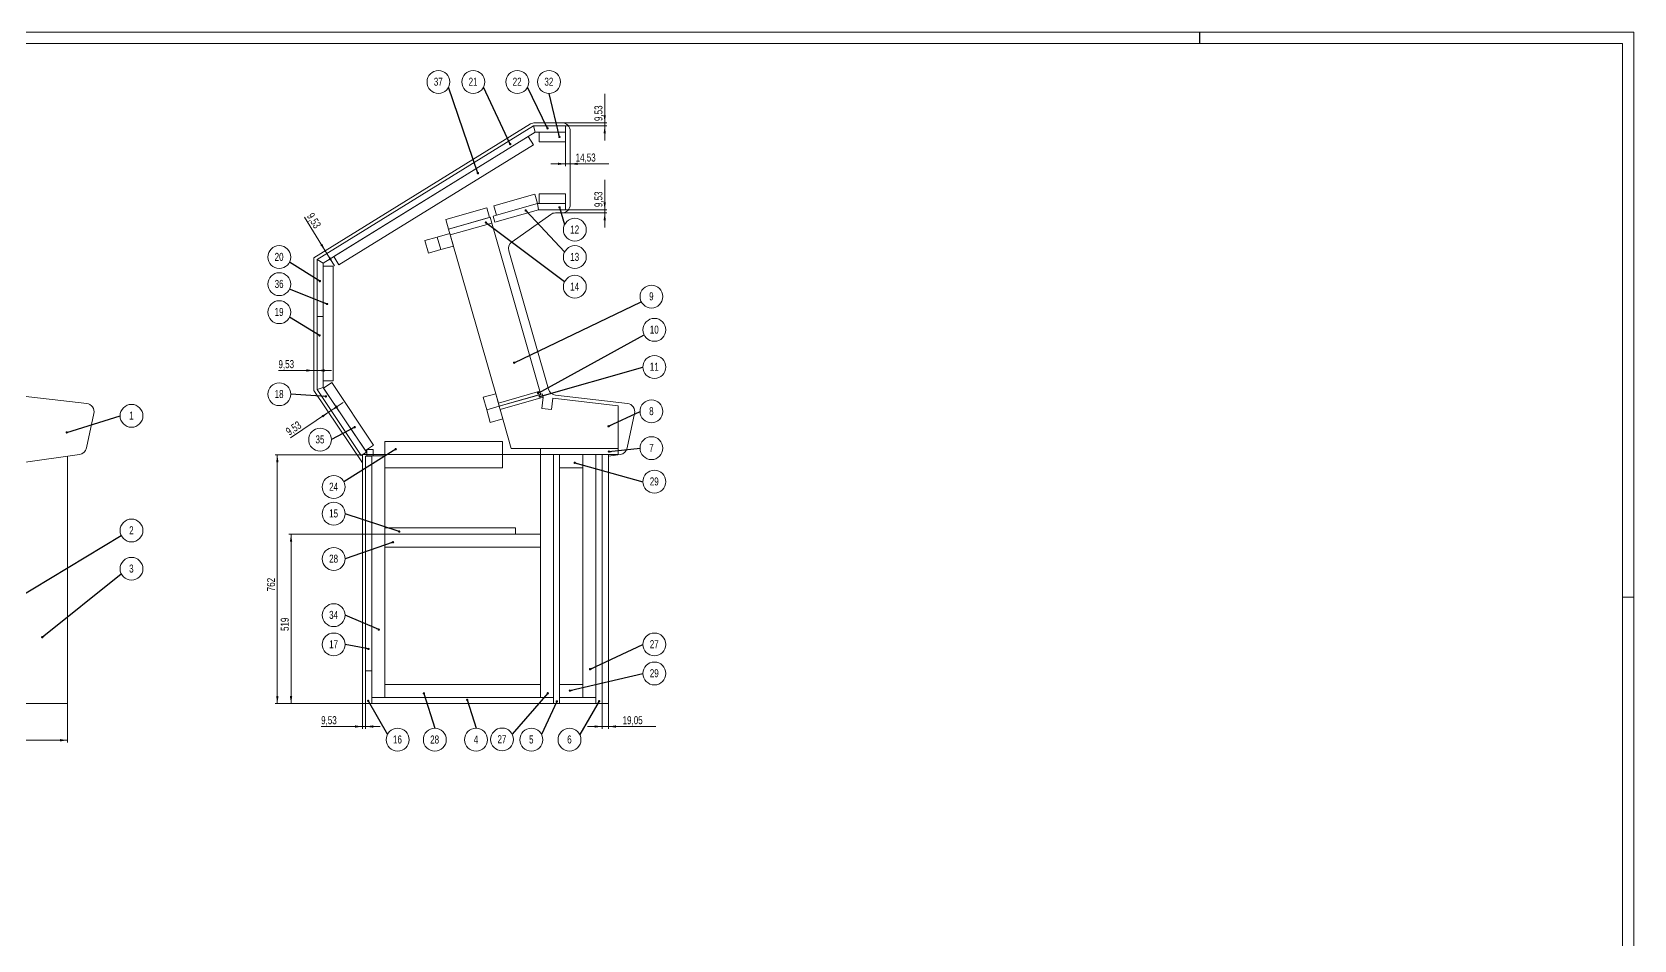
# Model space of a CAD drawing. Header units: millimetres. Extents: x 0 to 8323, y 0 to 5887.
# Drawn here: x 3419 to 8323, y 3108 to 5887 of the extents above; entities that cross this region are included whole.
import ezdxf

# ---------------------------------------------------------------- set-up
doc = ezdxf.new("R2010")
doc.units = ezdxf.units.MM
doc.header["$LTSCALE"] = 7
doc.layers.add('MC_BEM', color=92, linetype='Continuous', lineweight=15)
doc.layers.add('RAHMEN', color=7, linetype='Continuous')
doc.layers.add('SLD-0', color=7, linetype='Continuous')
doc.styles.add('SLDTEXTSTYLE1', font='TXT', dxfattribs={"width": 0.75})
doc.dimstyles.new('SLDDIMSTYLE0', dxfattribs={"dimtxt": 0, "dimasz": 7.112, "dimexe": 0, "dimexo": 0.0625, "dimgap": 0, "dimtad": 0, "dimtih": 1, "dimtoh": 1, "dimdec": 0, "dimrnd": 1e-09, "dimzin": 0, "dimdsep": 46, "dimtxsty": 'Standard', "dimblk1": 'DOT', "dimblk2": 'DOT', "dimsah": 1, "dimcen": 0.09, "dimadec": 0, "dimazin": 0, "dimtfac": 7.112, "dimtdec": 0, "dimtofl": 0, "dimtmove": 0, "dimatfit": 3, "dimldrblk": 'DOT', "dimfxl": 0, "dimfrac": 2, "dimtolj": 1, "dimtzin": 0, "dimarcsym": 0})
doc.dimstyles.new('SLDDIMSTYLE1', dxfattribs={"dimtxt": 24.5, "dimasz": 23.114, "dimexe": 0, "dimexo": 0.0625, "dimgap": 6.125, "dimtad": 1, "dimrnd": 1e-09, "dimzin": 12, "dimdsep": 46, "dimtxsty": 'SLDTEXTSTYLE1', "dimsah": 1, "dimcen": 0.09, "dimadec": 0, "dimazin": 3, "dimtfac": 1, "dimtofl": 0, "dimtmove": 0, "dimatfit": 3, "dimfxl": 0, "dimfrac": 2, "dimtolj": 1, "dimtzin": 12, "dimarcsym": 0})
doc.dimstyles.new('SLDDIMSTYLE3', dxfattribs={"dimtxt": 24.5, "dimasz": 23.114, "dimexe": 0, "dimexo": 0.0625, "dimgap": 6.125, "dimtad": 1, "dimrnd": 1e-09, "dimzin": 12, "dimdsep": 46, "dimtxsty": 'SLDTEXTSTYLE1', "dimsah": 1, "dimcen": 0.09, "dimadec": 0, "dimazin": 3, "dimtfac": 1, "dimtmove": 0, "dimatfit": 0, "dimfxl": 0, "dimfrac": 2, "dimtolj": 1, "dimtzin": 12, "dimarcsym": 0})

# ---------------------------------------------------------------- blocks, each defined once
blk = doc.blocks.new('*D62')
at = {"layer": 'MC_BEM'}
for p, q in [((2775.7, 3831.6), (2775.7, 3712.6)), ((3528.2, 3831.6), (3528.2, 3712.6)), ((2775.7, 3719.6), (3528.2, 3719.6))]:
    blk.add_line(p, q, dxfattribs=at)
for points in [[(2775.7, 3719.6), (2798.8, 3716.1), (2798.8, 3723.2)], [(3528.2, 3719.6), (3505.1, 3723.2), (3505.1, 3716.1)]]:
    blk.add_solid(points, dxfattribs=at)
at = {"layer": 'MC_BEM', "insert": (3092.2, 3751.2, -18.8), "char_height": 24.5, "attachment_point": 1, "style": 'SLDTEXTSTYLE1'}
blk.add_mtext('752,48', dxfattribs=at)
blk = doc.blocks.new('SW_NOTE_56')
at = {"layer": 'MC_BEM', "color": 0}
blk.add_circle((31.3, 15.7), 35, dxfattribs=at)
at = {"layer": 'MC_BEM', "color": 0, "insert": (31, 28.7), "char_height": 24.5, "attachment_point": 2, "style": 'SLDTEXTSTYLE1'}
blk.add_mtext('2', dxfattribs=at)
blk = doc.blocks.new('_DOT')
at = {"color": 0, "linetype": 'ByBlock', "lineweight": -2}
blk.add_line((-0.5, 0), (-1, 0), dxfattribs=at)
at = {"color": 0, "linetype": 'ByBlock', "const_width": 0.5}
blk.add_lwpolyline([(-0.25, 0, 1), (0.25, 0, 1)], format="xyb", close=True, dxfattribs=at)
blk = doc.blocks.new('SW_NOTE_57')
at = {"layer": 'MC_BEM', "color": 0}
blk.add_circle((31.3, 15.7), 35, dxfattribs=at)
at = {"layer": 'MC_BEM', "color": 0, "insert": (31, 28.7), "char_height": 24.5, "attachment_point": 2, "style": 'SLDTEXTSTYLE1'}
blk.add_mtext('3', dxfattribs=at)
blk = doc.blocks.new('SW_NOTE_58')
at = {"layer": 'MC_BEM', "color": 0}
blk.add_circle((35, 0), 35, dxfattribs=at)
at = {"layer": 'MC_BEM', "color": 0, "insert": (34.8, 13), "char_height": 24.5, "attachment_point": 2, "style": 'SLDTEXTSTYLE1'}
blk.add_mtext('1', dxfattribs=at)
blk = doc.blocks.new('*D91')
at = {"layer": 'MC_BEM'}
for p, q in [((4431, 4593.6), (4163.1, 4593.6)), ((4170.1, 4593.6), (4170.1, 3831.6)), ((4431, 3831.6), (4163.1, 3831.6))]:
    blk.add_line(p, q, dxfattribs=at)
for points in [[(4170.1, 4593.6), (4166.6, 4570.5), (4173.7, 4570.5)], [(4170.1, 3831.6), (4173.7, 3854.8), (4166.6, 3854.8)]]:
    blk.add_solid(points, dxfattribs=at)
at = {"layer": 'MC_BEM', "insert": (4138.5, 4175.5, -18.8), "char_height": 24.5, "attachment_point": 1, "rotation": 90, "style": 'SLDTEXTSTYLE1'}
blk.add_mtext('762', dxfattribs=at)
blk = doc.blocks.new('*D92')
at = {"layer": 'MC_BEM'}
for p, q in [((4431, 3831.6), (4431, 3754.6)), ((4440.5, 3831.6), (4440.5, 3754.6)), ((4431, 3761.6), (4304.2, 3761.6)), ((4431, 3761.6), (4440.5, 3761.6)), ((4440.5, 3761.6), (4485, 3761.6))]:
    blk.add_line(p, q, dxfattribs=at)
for points in [[(4431, 3761.6), (4407.9, 3765.2), (4407.9, 3758.1)], [(4440.5, 3761.6), (4463.6, 3758.1), (4463.6, 3765.2)]]:
    blk.add_solid(points, dxfattribs=at)
at = {"layer": 'MC_BEM', "insert": (4304.2, 3793.2, -18.8), "char_height": 24.5, "attachment_point": 1, "style": 'SLDTEXTSTYLE1'}
blk.add_mtext('9,53', dxfattribs=at)
blk = doc.blocks.new('*D93')
at = {"layer": 'MC_BEM'}
for p, q in [((4327.1, 4723.3), (4210.5, 4645.2)), ((4327.1, 4723.3), (4335, 4728.6)), ((4335, 4728.6), (4371.9, 4753.4))]:
    blk.add_line(p, q, dxfattribs=at)
for points in [[(4327.1, 4723.3), (4305.9, 4713.4), (4309.9, 4707.5)], [(4335, 4728.6), (4356.2, 4738.5), (4352.2, 4744.5)]]:
    blk.add_solid(points, dxfattribs=at)
at = {"layer": 'MC_BEM', "insert": (4192.9, 4671.4, -18.8), "char_height": 24.5, "attachment_point": 1, "rotation": 33.8208, "style": 'SLDTEXTSTYLE1'}
blk.add_mtext('9,53', dxfattribs=at)
blk = doc.blocks.new('*D94')
at = {"layer": 'MC_BEM'}
for p, q in [((4282.1, 4851.3), (4173.6, 4851.3)), ((4282.1, 4851.3), (4291.6, 4851.3)), ((4291.6, 4851.3), (4336.1, 4851.3))]:
    blk.add_line(p, q, dxfattribs=at)
for points in [[(4282.1, 4851.3), (4259, 4854.8), (4259, 4847.7)], [(4291.6, 4851.3), (4314.7, 4847.7), (4314.7, 4854.8)]]:
    blk.add_solid(points, dxfattribs=at)
at = {"layer": 'MC_BEM', "insert": (4173.6, 4882.9, -18.8), "char_height": 24.5, "attachment_point": 1, "style": 'SLDTEXTSTYLE1'}
blk.add_mtext('9,53', dxfattribs=at)
blk = doc.blocks.new('*D95')
at = {"layer": 'MC_BEM'}
for p, q in [((4316.9, 5217.4), (4253.4, 5320.3)), ((4321.9, 5209.3), (4316.9, 5217.4)), ((4321.9, 5209.3), (4345.3, 5171.5))]:
    blk.add_line(p, q, dxfattribs=at)
for points in [[(4316.9, 5217.4), (4307.8, 5239), (4301.7, 5235.2)], [(4321.9, 5209.3), (4331, 5187.8), (4337.1, 5191.5)]]:
    blk.add_solid(points, dxfattribs=at)
at = {"layer": 'MC_BEM', "insert": (4280.3, 5336.9, -18.8), "char_height": 24.5, "attachment_point": 1, "rotation": 301.6985, "style": 'SLDTEXTSTYLE1'}
blk.add_mtext('9,53', dxfattribs=at)
blk = doc.blocks.new('*D96')
at = {"layer": 'MC_BEM'}
for p, q in [((5172.3, 5609.5), (5172.3, 5697.9)), ((5041.2, 5609.5), (5179.3, 5609.5)), ((5052.1, 5599.9), (5179.3, 5599.9)), ((5172.3, 5599.9), (5172.3, 5609.5)), ((5172.3, 5599.9), (5172.3, 5555.5))]:
    blk.add_line(p, q, dxfattribs=at)
for points in [[(5172.3, 5609.5), (5175.9, 5632.6), (5168.8, 5632.6)], [(5172.3, 5599.9), (5168.8, 5576.8), (5175.9, 5576.8)]]:
    blk.add_solid(points, dxfattribs=at)
at = {"layer": 'MC_BEM', "insert": (5140.8, 5614.6, -18.8), "char_height": 24.5, "attachment_point": 1, "rotation": 90, "style": 'SLDTEXTSTYLE1'}
blk.add_mtext('9,53', dxfattribs=at)
blk = doc.blocks.new('*D97')
at = {"layer": 'MC_BEM'}
for p, q in [((5052.1, 5580.9), (5052.1, 5476.6)), ((5052.1, 5483.6), (5007.7, 5483.6)), ((5052.1, 5483.6), (5066.6, 5483.6)), ((5066.6, 5483.6), (5184.5, 5483.6))]:
    blk.add_line(p, q, dxfattribs=at)
for points in [[(5052.1, 5483.6), (5029, 5487.2), (5029, 5480.1)], [(5066.6, 5483.6), (5089.8, 5480.1), (5089.8, 5487.2)]]:
    blk.add_solid(points, dxfattribs=at)
at = {"layer": 'MC_BEM', "insert": (5083.2, 5515.2, -18.8), "char_height": 24.5, "attachment_point": 1, "style": 'SLDTEXTSTYLE1'}
blk.add_mtext('14,53', dxfattribs=at)
blk = doc.blocks.new('*D98')
at = {"layer": 'MC_BEM'}
for p, q in [((5172.3, 5342.9), (5172.3, 5434.4)), ((5041.2, 5333.4), (5179.3, 5333.4)), ((5052.1, 5342.9), (5179.3, 5342.9)), ((5172.3, 5342.9), (5172.3, 5333.4)), ((5172.3, 5333.4), (5172.3, 5289))]:
    blk.add_line(p, q, dxfattribs=at)
for points in [[(5172.3, 5342.9), (5175.9, 5366.1), (5168.8, 5366.1)], [(5172.3, 5333.4), (5168.8, 5310.3), (5175.9, 5310.3)]]:
    blk.add_solid(points, dxfattribs=at)
at = {"layer": 'MC_BEM', "insert": (5140.8, 5351.2, -18.8), "char_height": 24.5, "attachment_point": 1, "rotation": 90, "style": 'SLDTEXTSTYLE1'}
blk.add_mtext('9,53', dxfattribs=at)
blk = doc.blocks.new('*D99')
at = {"layer": 'MC_BEM'}
for p, q in [((4499.5, 4350.6), (4205.1, 4350.6)), ((4212.1, 4350.6), (4212.1, 3831.6)), ((4431, 3831.6), (4205.1, 3831.6))]:
    blk.add_line(p, q, dxfattribs=at)
for points in [[(4212.1, 4350.6), (4208.6, 4327.5), (4215.7, 4327.5)], [(4212.1, 3831.6), (4215.7, 3854.8), (4208.6, 3854.8)]]:
    blk.add_solid(points, dxfattribs=at)
at = {"layer": 'MC_BEM', "insert": (4180.5, 4054, -18.8), "char_height": 24.5, "attachment_point": 1, "rotation": 90, "style": 'SLDTEXTSTYLE1'}
blk.add_mtext('519', dxfattribs=at)
blk = doc.blocks.new('*D100')
at = {"layer": 'MC_BEM'}
for p, q in [((5164.4, 3831.6), (5164.4, 3754.6)), ((5183.5, 3831.6), (5183.5, 3754.6)), ((5164.4, 3761.6), (5120, 3761.6)), ((5164.4, 3761.6), (5183.5, 3761.6)), ((5183.5, 3761.6), (5328.4, 3761.6))]:
    blk.add_line(p, q, dxfattribs=at)
for points in [[(5164.4, 3761.6), (5141.3, 3765.2), (5141.3, 3758.1)], [(5183.5, 3761.6), (5206.6, 3758.1), (5206.6, 3765.2)]]:
    blk.add_solid(points, dxfattribs=at)
at = {"layer": 'MC_BEM', "insert": (5227, 3793.2, -18.8), "char_height": 24.5, "attachment_point": 1, "style": 'SLDTEXTSTYLE1'}
blk.add_mtext('19,05', dxfattribs=at)
blk = doc.blocks.new('SW_NOTE_83')
at = {"layer": 'MC_BEM', "color": 0}
blk.add_circle((0, -35), 35, dxfattribs=at)
at = {"layer": 'MC_BEM', "color": 0, "insert": (-0.2, -22.1), "char_height": 24.5, "attachment_point": 2, "style": 'SLDTEXTSTYLE1'}
blk.add_mtext('4', dxfattribs=at)
blk = doc.blocks.new('SW_NOTE_84')
at = {"layer": 'MC_BEM', "color": 0}
blk.add_circle((-31.3, -15.7), 35, dxfattribs=at)
at = {"layer": 'MC_BEM', "color": 0, "insert": (-31.5, -2.7), "char_height": 24.5, "attachment_point": 2, "style": 'SLDTEXTSTYLE1'}
blk.add_mtext('6', dxfattribs=at)
blk = doc.blocks.new('SW_NOTE_85')
at = {"layer": 'MC_BEM', "color": 0}
blk.add_circle((-31.3, -15.7), 35, dxfattribs=at)
at = {"layer": 'MC_BEM', "color": 0, "insert": (-31.5, -2.7), "char_height": 24.5, "attachment_point": 2, "style": 'SLDTEXTSTYLE1'}
blk.add_mtext('5', dxfattribs=at)
blk = doc.blocks.new('SW_NOTE_86')
at = {"layer": 'MC_BEM', "color": 0}
blk.add_circle((31.3, -15.7), 35, dxfattribs=at)
at = {"layer": 'MC_BEM', "color": 0, "insert": (30.8, -2.7), "char_height": 24.5, "attachment_point": 2, "style": 'SLDTEXTSTYLE1'}
blk.add_mtext('16', dxfattribs=at)
blk = doc.blocks.new('SW_NOTE_87')
at = {"layer": 'MC_BEM', "color": 0}
blk.add_circle((0, -35), 35, dxfattribs=at)
at = {"layer": 'MC_BEM', "color": 0, "insert": (-0.5, -22.1), "char_height": 24.5, "attachment_point": 2, "style": 'SLDTEXTSTYLE1'}
blk.add_mtext('28', dxfattribs=at)
blk = doc.blocks.new('SW_NOTE_88')
at = {"layer": 'MC_BEM', "color": 0}
blk.add_circle((-35, 0), 35, dxfattribs=at)
at = {"layer": 'MC_BEM', "color": 0, "insert": (-35.5, 13), "char_height": 24.5, "attachment_point": 2, "style": 'SLDTEXTSTYLE1'}
blk.add_mtext('34', dxfattribs=at)
blk = doc.blocks.new('SW_NOTE_89')
at = {"layer": 'MC_BEM', "color": 0}
blk.add_circle((-35, 0), 35, dxfattribs=at)
at = {"layer": 'MC_BEM', "color": 0, "insert": (-35.5, 13), "char_height": 24.5, "attachment_point": 2, "style": 'SLDTEXTSTYLE1'}
blk.add_mtext('17', dxfattribs=at)
blk = doc.blocks.new('SW_NOTE_90')
at = {"layer": 'MC_BEM', "color": 0}
blk.add_circle((-31.3, -15.7), 35, dxfattribs=at)
at = {"layer": 'MC_BEM', "color": 0, "insert": (-31.8, -2.7), "char_height": 24.5, "attachment_point": 2, "style": 'SLDTEXTSTYLE1'}
blk.add_mtext('27', dxfattribs=at)
blk = doc.blocks.new('SW_NOTE_91')
at = {"layer": 'MC_BEM', "color": 0}
blk.add_circle((35, 0), 35, dxfattribs=at)
at = {"layer": 'MC_BEM', "color": 0, "insert": (34.5, 13), "char_height": 24.5, "attachment_point": 2, "style": 'SLDTEXTSTYLE1'}
blk.add_mtext('27', dxfattribs=at)
blk = doc.blocks.new('SW_NOTE_92')
at = {"layer": 'MC_BEM', "color": 0}
blk.add_circle((35, 0), 35, dxfattribs=at)
at = {"layer": 'MC_BEM', "color": 0, "insert": (34.5, 13), "char_height": 24.5, "attachment_point": 2, "style": 'SLDTEXTSTYLE1'}
blk.add_mtext('29', dxfattribs=at)
blk = doc.blocks.new('SW_NOTE_93')
at = {"layer": 'MC_BEM', "color": 0}
blk.add_circle((-35, 0), 35, dxfattribs=at)
at = {"layer": 'MC_BEM', "color": 0, "insert": (-35.5, 13), "char_height": 24.5, "attachment_point": 2, "style": 'SLDTEXTSTYLE1'}
blk.add_mtext('28', dxfattribs=at)
blk = doc.blocks.new('SW_NOTE_94')
at = {"layer": 'MC_BEM', "color": 0}
blk.add_circle((35, 0), 35, dxfattribs=at)
at = {"layer": 'MC_BEM', "color": 0, "insert": (34.5, 13), "char_height": 24.5, "attachment_point": 2, "style": 'SLDTEXTSTYLE1'}
blk.add_mtext('29', dxfattribs=at)
blk = doc.blocks.new('SW_NOTE_95')
at = {"layer": 'MC_BEM', "color": 0}
blk.add_circle((35, 0), 35, dxfattribs=at)
at = {"layer": 'MC_BEM', "color": 0, "insert": (34.8, 13), "char_height": 24.5, "attachment_point": 2, "style": 'SLDTEXTSTYLE1'}
blk.add_mtext('7', dxfattribs=at)
blk = doc.blocks.new('SW_NOTE_96')
at = {"layer": 'MC_BEM', "color": 0}
blk.add_circle((35, 0), 35, dxfattribs=at)
at = {"layer": 'MC_BEM', "color": 0, "insert": (34.8, 13), "char_height": 24.5, "attachment_point": 2, "style": 'SLDTEXTSTYLE1'}
blk.add_mtext('8', dxfattribs=at)
blk = doc.blocks.new('SW_NOTE_97')
at = {"layer": 'MC_BEM', "color": 0}
blk.add_circle((35, 0), 35, dxfattribs=at)
at = {"layer": 'MC_BEM', "color": 0, "insert": (34.5, 13), "char_height": 24.5, "attachment_point": 2, "style": 'SLDTEXTSTYLE1'}
blk.add_mtext('11', dxfattribs=at)
blk = doc.blocks.new('SW_NOTE_98')
at = {"layer": 'MC_BEM', "color": 0}
blk.add_circle((31.3, 15.7), 35, dxfattribs=at)
at = {"layer": 'MC_BEM', "color": 0, "insert": (30.8, 28.7), "char_height": 24.5, "attachment_point": 2, "style": 'SLDTEXTSTYLE1'}
blk.add_mtext('10', dxfattribs=at)
blk = doc.blocks.new('SW_NOTE_99')
at = {"layer": 'MC_BEM', "color": 0}
blk.add_circle((31.3, 15.7), 35, dxfattribs=at)
at = {"layer": 'MC_BEM', "color": 0, "insert": (31, 28.7), "char_height": 24.5, "attachment_point": 2, "style": 'SLDTEXTSTYLE1'}
blk.add_mtext('9', dxfattribs=at)
blk = doc.blocks.new('SW_NOTE_100')
at = {"layer": 'MC_BEM', "color": 0}
blk.add_circle((31.3, -15.7), 35, dxfattribs=at)
at = {"layer": 'MC_BEM', "color": 0, "insert": (30.8, -2.7), "char_height": 24.5, "attachment_point": 2, "style": 'SLDTEXTSTYLE1'}
blk.add_mtext('14', dxfattribs=at)
blk = doc.blocks.new('SW_NOTE_101')
at = {"layer": 'MC_BEM', "color": 0}
blk.add_circle((31.3, -15.7), 35, dxfattribs=at)
at = {"layer": 'MC_BEM', "color": 0, "insert": (30.8, -2.7), "char_height": 24.5, "attachment_point": 2, "style": 'SLDTEXTSTYLE1'}
blk.add_mtext('13', dxfattribs=at)
blk = doc.blocks.new('SW_NOTE_102')
at = {"layer": 'MC_BEM', "color": 0}
blk.add_circle((31.3, -15.7), 35, dxfattribs=at)
at = {"layer": 'MC_BEM', "color": 0, "insert": (30.8, -2.7), "char_height": 24.5, "attachment_point": 2, "style": 'SLDTEXTSTYLE1'}
blk.add_mtext('12', dxfattribs=at)
blk = doc.blocks.new('SW_NOTE_103')
at = {"layer": 'MC_BEM', "color": 0}
blk.add_circle((-35, 0), 35, dxfattribs=at)
at = {"layer": 'MC_BEM', "color": 0, "insert": (-35.5, 13), "char_height": 24.5, "attachment_point": 2, "style": 'SLDTEXTSTYLE1'}
blk.add_mtext('15', dxfattribs=at)
blk = doc.blocks.new('SW_NOTE_104')
at = {"layer": 'MC_BEM', "color": 0}
blk.add_circle((-31.3, -15.7), 35, dxfattribs=at)
at = {"layer": 'MC_BEM', "color": 0, "insert": (-31.8, -2.7), "char_height": 24.5, "attachment_point": 2, "style": 'SLDTEXTSTYLE1'}
blk.add_mtext('24', dxfattribs=at)
blk = doc.blocks.new('SW_NOTE_105')
at = {"layer": 'MC_BEM', "color": 0}
blk.add_circle((-31.3, 15.7), 35, dxfattribs=at)
at = {"layer": 'MC_BEM', "color": 0, "insert": (-31.8, 28.7), "char_height": 24.5, "attachment_point": 2, "style": 'SLDTEXTSTYLE1'}
blk.add_mtext('22', dxfattribs=at)
blk = doc.blocks.new('SW_NOTE_106')
at = {"layer": 'MC_BEM', "color": 0}
blk.add_circle((-31.3, 15.7), 35, dxfattribs=at)
at = {"layer": 'MC_BEM', "color": 0, "insert": (-31.8, 28.7), "char_height": 24.5, "attachment_point": 2, "style": 'SLDTEXTSTYLE1'}
blk.add_mtext('21', dxfattribs=at)
blk = doc.blocks.new('SW_NOTE_107')
at = {"layer": 'MC_BEM', "color": 0}
blk.add_circle((-31.3, 15.7), 35, dxfattribs=at)
at = {"layer": 'MC_BEM', "color": 0, "insert": (-31.8, 28.7), "char_height": 24.5, "attachment_point": 2, "style": 'SLDTEXTSTYLE1'}
blk.add_mtext('20', dxfattribs=at)
blk = doc.blocks.new('SW_NOTE_108')
at = {"layer": 'MC_BEM', "color": 0}
blk.add_circle((-31.3, 15.7), 35, dxfattribs=at)
at = {"layer": 'MC_BEM', "color": 0, "insert": (-31.8, 28.7), "char_height": 24.5, "attachment_point": 2, "style": 'SLDTEXTSTYLE1'}
blk.add_mtext('19', dxfattribs=at)
blk = doc.blocks.new('SW_NOTE_109')
at = {"layer": 'MC_BEM', "color": 0}
blk.add_circle((-35, 0), 35, dxfattribs=at)
at = {"layer": 'MC_BEM', "color": 0, "insert": (-35.5, 13), "char_height": 24.5, "attachment_point": 2, "style": 'SLDTEXTSTYLE1'}
blk.add_mtext('18', dxfattribs=at)
blk = doc.blocks.new('SW_NOTE_110')
at = {"layer": 'MC_BEM', "color": 0}
blk.add_circle((0, 35), 35, dxfattribs=at)
at = {"layer": 'MC_BEM', "color": 0, "insert": (-0.5, 48), "char_height": 24.5, "attachment_point": 2, "style": 'SLDTEXTSTYLE1'}
blk.add_mtext('32', dxfattribs=at)
blk = doc.blocks.new('SW_NOTE_111')
at = {"layer": 'MC_BEM', "color": 0}
blk.add_circle((-31.3, 15.7), 35, dxfattribs=at)
at = {"layer": 'MC_BEM', "color": 0, "insert": (-31.8, 28.7), "char_height": 24.5, "attachment_point": 2, "style": 'SLDTEXTSTYLE1'}
blk.add_mtext('37', dxfattribs=at)
blk = doc.blocks.new('SW_NOTE_112')
at = {"layer": 'MC_BEM', "color": 0}
blk.add_circle((-31.3, 15.7), 35, dxfattribs=at)
at = {"layer": 'MC_BEM', "color": 0, "insert": (-31.8, 28.7), "char_height": 24.5, "attachment_point": 2, "style": 'SLDTEXTSTYLE1'}
blk.add_mtext('36', dxfattribs=at)
blk = doc.blocks.new('SW_NOTE_113')
at = {"layer": 'MC_BEM', "color": 0}
blk.add_circle((-35, 0), 35, dxfattribs=at)
at = {"layer": 'MC_BEM', "color": 0, "insert": (-35.5, 13), "char_height": 24.5, "attachment_point": 2, "style": 'SLDTEXTSTYLE1'}
blk.add_mtext('35', dxfattribs=at)

msp = doc.modelspace()

# ---------------------------------------------------------------- linework, layer by layer
at = {"color": 7, "linetype": 'Continuous', "lineweight": 15}
for p, q in [((4945.573, 5605.675), (4282.109, 5195.934)), ((4954.413, 5599.939), (4291.634, 5190.621)), ((4954.413, 5599.939), (4959.807, 5580.939)), ((5052.119, 5599.939), (4954.413, 5599.939)), ((4959.807, 5580.939), (4954.413, 5599.939)), ((5041.244, 5609.464), (4958.92, 5609.464)), ((5052.119, 5580.939), (5052.119, 5599.939)), ((4959.807, 5580.939), (4310.634, 5180.024)), ((4938.291, 5567.651), (4342.714, 5199.836)), ((4954.055, 5542.126), (4358.477, 5174.311)), ((4938.291, 5567.651), (4954.055, 5542.126)), ((5052.119, 5580.939), (4959.807, 5580.939)), ((5052.119, 5580.939), (4972.119, 5580.939)), ((4972.119, 5580.939), (4972.119, 5550.939)), ((5052.119, 5550.939), (4972.119, 5550.939)), ((5052.119, 5580.939), (5052.119, 5550.939)), ((5066.644, 5358.814), (5066.644, 5584.064)), ((4811.235, 5348.774), (4686.237, 5313.06)), ((4811.235, 5348.774), (4819.477, 5319.928)), ((4966.514, 5361.939), (4831.015, 5323.225)), ((4958.273, 5390.784), (4833.275, 5355.071)), ((4833.275, 5355.071), (4841.516, 5326.225)), ((4966.514, 5361.939), (4841.516, 5326.225)), ((4958.273, 5390.784), (4966.514, 5361.939)), ((4966.514, 5361.939), (4969.176, 5342.939)), ((5052.119, 5361.939), (4966.514, 5361.939)), ((5052.119, 5391.939), (4972.119, 5391.939)), ((4972.119, 5391.939), (4972.119, 5361.939)), ((5052.119, 5361.939), (4972.119, 5361.939)), ((5052.119, 5391.939), (5052.119, 5361.939)), ((5052.119, 5342.939), (5052.119, 5361.939)), ((4686.237, 5313.06), (4694.479, 5284.214)), ((4821.4, 5320.477), (4694.479, 5284.214)), ((4819.477, 5319.928), (4694.479, 5284.214)), ((4826.62, 5302.208), (4699.699, 5265.945)), ((4826.62, 5302.208), (4821.4, 5320.477)), ((4973.659, 4787.572), (4826.62, 5302.208)), ((4836.235, 5304.956), (4831.015, 5323.225)), ((4969.176, 5342.939), (4836.235, 5304.956)), ((4888.595, 5245.381), (5006.964, 5328.778)), ((5052.119, 5342.939), (4969.176, 5342.939)), ((5021.593, 5333.414), (5041.244, 5333.414)), ((4621.466, 5248.554), (4659.927, 5259.543)), ((4632.455, 5210.093), (4621.466, 5248.554)), ((4659.927, 5259.543), (4698.388, 5270.532)), ((4670.916, 5221.082), (4659.927, 5259.543)), ((4699.699, 5265.945), (4694.479, 5284.214)), ((4698.388, 5270.532), (4709.377, 5232.071)), ((4699.699, 5265.945), (4846.738, 4751.309)), ((4342.714, 5199.836), (4358.477, 5174.311)), ((4670.916, 5221.082), (4632.455, 5210.093)), ((4709.377, 5232.071), (4670.916, 5221.082)), ((4999.834, 4794.053), (4878.801, 5217.639)), ((4282.109, 5195.934), (4282.109, 4790.489)), ((4291.634, 5190.621), (4310.634, 5180.024)), ((4291.634, 5190.621), (4291.634, 5016.572)), ((4310.634, 5180.024), (4291.634, 5190.621)), ((4310.634, 5180.024), (4310.634, 5016.572)), ((4310.634, 4820.024), (4310.634, 5170.024)), ((4340.634, 5170.024), (4310.634, 5170.024)), ((4340.634, 4820.024), (4340.634, 5170.024)), ((4310.634, 5016.572), (4291.634, 5016.572)), ((4291.634, 5016.572), (4291.634, 4793.385)), ((4310.634, 5016.572), (4310.634, 4799.161)), ((4340.634, 4820.024), (4310.634, 4820.024)), ((4336.659, 4814.214), (4311.736, 4797.516)), ((4464.677, 4623.134), (4336.659, 4814.214)), ((3586.697, 4750.009), (3366.018, 4775.803)), ((4282.109, 4790.489), (4431.009, 4568.239)), ((4310.634, 4799.161), (4291.634, 4793.385)), ((4291.634, 4793.385), (4427.177, 4591.071)), ((4310.634, 4799.161), (4442.962, 4601.647)), ((4439.753, 4606.436), (4311.736, 4797.516)), ((4800.035, 4769.166), (4838.496, 4780.155)), ((4811.024, 4730.705), (4800.035, 4769.166)), ((4838.496, 4780.155), (4849.485, 4741.694)), ((4846.738, 4751.309), (4973.659, 4787.572)), ((4849.485, 4741.694), (4981.214, 4779.33)), ((4976.406, 4777.957), (4849.485, 4741.694)), ((4852.232, 4732.078), (4983.961, 4769.715)), ((4852.232, 4732.078), (4983.958, 4769.714)), ((4976.406, 4777.957), (4973.659, 4787.572)), ((4979.895, 4734.952), (4983.958, 4769.714)), ((4981.214, 4779.33), (4983.961, 4769.715)), ((5009.692, 4731.469), (5013.755, 4766.233)), ((5013.755, 4766.233), (5213.059, 4742.937)), ((5241.987, 4750.009), (5021.308, 4775.803)), ((3585.885, 4614.067), (3608.579, 4719.433)), ((4811.024, 4730.705), (4849.485, 4741.694)), ((4822.013, 4692.244), (4811.024, 4730.705)), ((4849.485, 4741.694), (4846.738, 4751.309)), ((4849.485, 4741.694), (4860.474, 4703.233)), ((4849.485, 4741.694), (4852.232, 4732.078)), ((4886.358, 4612.639), (4852.232, 4732.078)), ((4979.895, 4734.952), (5009.692, 4731.469)), ((5213.059, 4742.937), (5213.059, 4612.639)), ((5241.175, 4614.067), (5263.869, 4719.433)), ((4860.474, 4703.233), (4822.013, 4692.244)), ((4464.677, 4623.134), (4439.753, 4606.436)), ((4444.534, 4609.639), (4444.534, 4593.639)), ((4463.534, 4609.639), (4444.534, 4609.639)), ((4463.534, 4609.639), (4463.534, 4593.639)), ((4859.534, 4633.639), (4499.534, 4633.639)), ((4499.534, 4633.639), (4499.534, 4593.639)), ((4859.534, 4593.639), (4859.534, 4633.639)), ((5213.059, 4612.639), (4886.358, 4612.639)), ((4975.259, 4612.639), (4975.259, 4593.639)), ((4975.259, 4612.639), (5213.059, 4612.639)), ((5213.059, 4612.639), (5213.059, 4593.639)), ((3385.319, 4568.239), (3564.703, 4594.278)), ((3528.194, 3831.639), (3528.194, 4588.979)), ((4442.962, 4601.647), (4427.177, 4591.071)), ((4431.009, 4593.639), (4431.009, 3831.639)), ((4444.534, 4593.639), (4431.009, 4593.639)), ((4459.534, 4588.639), (4440.534, 4588.639)), ((4440.534, 4588.639), (4440.534, 3931.639)), ((4463.534, 4593.639), (4444.534, 4593.639)), ((4444.534, 4593.639), (4444.534, 4589.639)), ((4463.534, 4589.639), (4444.534, 4589.639)), ((4499.534, 4589.639), (4459.534, 4589.639)), ((4459.534, 3850.639), (4459.534, 4589.639)), ((4459.534, 4588.639), (4459.534, 3931.639)), ((4463.534, 4593.639), (4463.534, 4589.639)), ((4499.534, 4593.639), (4463.534, 4593.639)), ((4499.534, 4593.639), (4499.534, 4553.639)), ((4499.534, 4593.639), (4859.534, 4593.639)), ((4499.534, 3850.639), (4499.534, 4589.639)), ((4859.534, 4553.639), (4859.534, 4593.639)), ((4975.254, 4593.639), (4859.534, 4593.639)), ((4975.259, 4593.639), (4975.254, 4593.639)), ((4975.254, 4593.639), (4975.254, 4553.639)), ((4975.259, 4593.639), (4975.259, 3850.639)), ((4975.259, 4593.639), (5213.059, 4593.639)), ((5015.259, 4593.639), (5015.259, 3850.639)), ((5015.259, 4593.639), (5015.259, 3831.639)), ((5034.259, 4593.639), (5034.259, 3831.639)), ((5105.434, 4593.639), (5105.434, 4553.639)), ((5105.434, 4593.639), (5105.434, 3850.639)), ((5145.434, 4593.639), (5145.434, 3850.639)), ((5145.434, 4593.639), (5145.434, 3831.639)), ((5164.434, 4593.639), (5164.434, 3831.639)), ((5183.484, 4588.979), (5219.993, 4594.278)), ((5183.484, 3831.639), (5183.484, 4593.639)), ((4499.534, 4553.639), (4859.534, 4553.639)), ((4975.259, 4553.639), (4975.254, 4553.639)), ((5105.434, 4553.639), (5034.259, 4553.639)), ((4499.534, 4369.639), (4499.534, 4350.639)), ((4499.534, 4369.639), (4899.534, 4369.639)), ((4899.534, 4369.639), (4899.534, 4350.639)), ((4499.534, 4350.639), (4899.534, 4350.639)), ((4975.264, 4350.639), (4499.534, 4350.639)), ((4499.534, 4350.639), (4499.534, 4310.639)), ((4975.264, 4350.639), (4975.264, 4310.639)), ((4975.264, 4310.639), (4499.534, 4310.639)), ((4459.534, 3931.639), (4440.534, 3931.639)), ((4440.534, 3931.639), (4440.534, 3831.639)), ((4459.534, 3931.639), (4459.534, 3831.639)), ((4975.259, 3890.639), (4499.529, 3890.639)), ((4499.529, 3890.639), (4499.529, 3850.639)), ((4975.259, 3890.639), (4975.259, 3850.639)), ((5105.434, 3890.639), (5034.259, 3890.639)), ((5105.434, 3890.639), (5105.434, 3850.639)), ((3385.319, 3831.639), (3528.194, 3831.639)), ((4431.009, 3831.639), (4440.534, 3831.639)), ((4459.534, 3831.639), (4440.534, 3831.639)), ((4499.534, 3850.639), (4459.534, 3850.639)), ((4459.534, 3850.639), (4459.534, 3831.639)), ((4459.534, 3850.639), (5015.259, 3850.639)), ((4459.534, 3831.639), (5015.259, 3831.639)), ((4975.259, 3850.639), (4499.529, 3850.639)), ((4975.259, 3850.639), (5015.259, 3850.639)), ((5015.259, 3850.639), (5015.259, 3831.639)), ((5034.259, 3831.639), (5015.259, 3831.639)), ((5105.434, 3850.639), (5034.259, 3850.639)), ((5034.259, 3850.639), (5145.434, 3850.639)), ((5034.259, 3831.639), (5145.434, 3831.639)), ((5105.434, 3850.639), (5145.434, 3850.639)), ((5145.434, 3850.639), (5145.434, 3831.639)), ((5164.434, 3831.639), (5145.434, 3831.639)), ((5164.434, 3831.639), (5183.484, 3831.639))]:
    msp.add_line(p, q, dxfattribs=at)
for centre, start, end in [((4958.92, 5584.064), 90, 121.698528), ((5041.244, 5584.064), 0, 90), ((5041.244, 5358.814), 270, 0), ((5021.593, 5308.014), 90, 125.166436), ((4903.224, 5224.617), 125.166436, 195.946436), ((5024.257, 4801.031), 195.946436, 263.33334), ((3583.749, 4724.781), 347.845058, 83.33334), ((5239.038, 4724.781), 347.845058, 83.33334), ((3561.054, 4619.415), 278.259438, 347.845058), ((5216.344, 4619.415), 278.259438, 347.845058)]:
    msp.add_arc(centre, 25.4, start, end, dxfattribs=at)
at = {"layer": 'RAHMEN', "lineweight": 0}
for p, q in [((0, 5887), (8323, 5887)), ((8323, 5887), (8323, 0))]:
    msp.add_line(p, q, dxfattribs=at)
at = {"layer": 'RAHMEN'}
msp.add_line((6993, 5887), (6993, 5852), dxfattribs=at)
at = {"layer": 'SLD-0', "lineweight": 15}
for p, q in [((140, 5852), (8288, 5852)), ((8288, 5852), (8288, 35))]:
    msp.add_line(p, q, dxfattribs=at)
at = {"layer": 'SLD-0', "lineweight": 0}
msp.add_line((8288, 4158), (8323, 4158), dxfattribs=at)

# ---------------------------------------------------------------- block references
at = {"layer": 'MC_BEM'}
for name, p in [('SW_NOTE_111', (4694.597, 5718.543)), ('SW_NOTE_106', (4801.196, 5718.543)), ('SW_NOTE_105', (4935.993, 5718.543)), ('SW_NOTE_110', (5001.787, 5699.235)), ('SW_NOTE_102', (5049.585, 5297.646)), ('SW_NOTE_107', (4207.333, 5182.564)), ('SW_NOTE_101', (5049.585, 5213.971)), ('SW_NOTE_112', (4207.333, 5099.692)), ('SW_NOTE_100', (5049.585, 5123.19)), ('SW_NOTE_99', (5284.104, 5061.751)), ('SW_NOTE_108', (4207.333, 5013.954)), ('SW_NOTE_98', (5293.159, 4959.851)), ('SW_NOTE_97', (5289.44, 4861.849)), ('SW_NOTE_109', (4211.052, 4778.632)), ('SW_NOTE_96', (5280.385, 4726.135)), ('SW_NOTE_58', (3688.726, 4712.494)), ('SW_NOTE_113', (4336.106, 4639.594)), ('SW_NOTE_95', (5280.385, 4613.575)), ('SW_NOTE_104', (4374.11, 4510.414)), ('SW_NOTE_94', (5289.44, 4510.987)), ('SW_NOTE_103', (4377.829, 4412.984)), ('SW_NOTE_56', (3692.446, 4345.815)), ('SW_NOTE_57', (3692.446, 4228.67)), ('SW_NOTE_93', (4377.829, 4274.634)), ('SW_NOTE_88', (4377.829, 4102.47)), ('SW_NOTE_89', (4377.829, 4012.834)), ('SW_NOTE_91', (5289.44, 4012.834)), ('SW_NOTE_92', (5289.44, 3924.001)), ('SW_NOTE_86', (4507.073, 3736.936)), ('SW_NOTE_87', (4652.186, 3756.244)), ('SW_NOTE_83', (4778.386, 3756.244)), ('SW_NOTE_90', (4889.456, 3737.738)), ('SW_NOTE_85', (4979.091, 3736.936)), ('SW_NOTE_84', (5095.778, 3736.936))]:
    msp.add_blockref(name, p, dxfattribs=at)

# ---------------------------------------------------------------- dimensions: what is measured, and where the dimension line sits
for base, p1, p2, angle, dimstyle, picture, middle in [((5172.336248323, 5609.463721945), (5052.11875509, 5599.938721945), (5041.24375509, 5609.463721945), 90, 'SLDDIMSTYLE3', '*D96', (5172.336248323, 5656.268513271)), ((5172.336248323, 5333.413721945), (5052.11875509, 5342.938721945), (5041.24375509, 5333.413721945), 90, 'SLDDIMSTYLE3', '*D98', (5172.336248323, 5392.785539706)), ((4316.92, 5217.433), (4291.634, 5190.621), (4282.109, 5195.934), 301.698528, 'SLDDIMSTYLE3', '*D95', (4275.268, 5284.878)), ((4335.012, 4728.638), (4282.109, 4790.489), (4291.634, 4793.385), 33.820751, 'SLDDIMSTYLE3', '*D93', (4245.075, 4668.383)), ((4170.109, 3831.639), (4431.009, 4593.639), (4431.009, 3831.639), 90, 'SLDDIMSTYLE1', '*D91', (4170.109, 4212.639)), ((4212.109, 3831.639), (4499.534, 4350.639), (4431.009, 3831.639), 90, 'SLDDIMSTYLE1', '*D99', (4212.109, 4091.139)), ((4440.53375509, 3761.638721945), (4431.00875509, 3831.638721945), (4440.53375509, 3831.638721945), 0, 'SLDDIMSTYLE3', '*D92', (4345.827503385, 3761.638721945))]:
    dim = msp.add_linear_dim(base=base, p1=p1, p2=p2, angle=angle, dimstyle=dimstyle, dxfattribs=at)
    dim.commit()
    dim.dimension.update_dxf_attribs({"geometry": picture, "text_midpoint": middle, "dimtype": 160})
for base, p1, p2, dimstyle, picture, middle in [((5066.64375509, 5483.607913817), (5052.11875509, 5580.938721945), (5066.64375509, 5584.063721945), 'SLDDIMSTYLE3', '*D97', (5133.862962575, 5483.607913817)), ((4291.63375509, 4851.269626365), (4282.10875509, 4790.488721945), (4291.63375509, 4793.38452236), 'SLDDIMSTYLE3', '*D94', (4215.193654543, 4851.269626365)), ((3528.193780357, 3719.638721945), (2775.718780357, 3831.638721945), (3528.193780357, 3831.638721945), 'SLDDIMSTYLE1', '*D62', (3151.956280357, 3719.638721945)), ((5183.484, 3761.639), (5164.434, 3831.639), (5183.484, 3831.639), 'SLDDIMSTYLE3', '*D100', (5277.716, 3761.639))]:
    dim = msp.add_linear_dim(base=base, p1=p1, p2=p2, dimstyle=dimstyle, dxfattribs=at)
    dim.commit()
    dim.dimension.update_dxf_attribs({"geometry": picture, "text_midpoint": middle, "dimtype": 160})

# ---------------------------------------------------------------- leaders
for points in [[(4784.235, 5455.133), (4694.597, 5718.543)], [(4883.131, 5543.947), (4801.196, 5718.543)], [(4997.571, 5592.266), (4935.993, 5718.543)], [(5033.528, 5565.812), (5001.787, 5699.235)], [(5033.896, 5350.487), (5049.585, 5297.646)], [(4808.709, 5303.914), (5049.585, 5123.19)], [(4930.364, 5341.173), (5049.585, 5213.971)], [(4300.309, 5124.906), (4207.333, 5182.564)], [(4322.401, 5054.699), (4207.333, 5099.692)], [(4895.009, 4875.151), (5284.104, 5061.751)], [(4299.327, 4958.416), (4207.333, 5013.954)], [(4968.42, 4782.027), (5293.159, 4959.851)], [(4973.308, 4771.741), (5289.44, 4861.849)], [(4318.652, 4771.899), (4211.052, 4778.632)], [(3525.445, 4661.834), (3688.726, 4712.494)], [(5184.049, 4680.441), (5280.385, 4726.135)], [(4406.931, 4677.813), (4336.106, 4639.594)], [(4532.493, 4610.471), (4374.11, 4510.414)], [(5185.3, 4602.886), (5280.385, 4613.575)], [(5080.457, 4568.896), (5289.44, 4510.987)], [(4543.295, 4358.215), (4377.829, 4412.984)], [(3286.666, 4101.424), (3692.446, 4345.815)], [(4524.294, 4325.605), (4377.829, 4274.634)], [(3450.593, 4035.073), (3692.446, 4228.67)], [(4480.624, 4058.08), (4377.829, 4102.47)], [(4449.053, 3998.957), (4377.829, 4012.834)], [(5127.462, 3937.125), (5289.44, 4012.834)], [(5065.752, 3871.434), (5289.44, 3924.001)], [(4448.156, 3840.334), (4507.073, 3736.936)], [(4618.754, 3863.134), (4652.186, 3756.244)], [(4751.412, 3843.173), (4778.386, 3756.244)], [(4998.052, 3863.352), (4889.456, 3737.738)], [(5025.716, 3838.508), (4979.091, 3736.936)], [(5155.3, 3839.134), (5095.778, 3736.936)]]:
    msp.add_leader(points, dimstyle='SLDDIMSTYLE0', dxfattribs=at)

doc.saveas('drawing.dxf')
